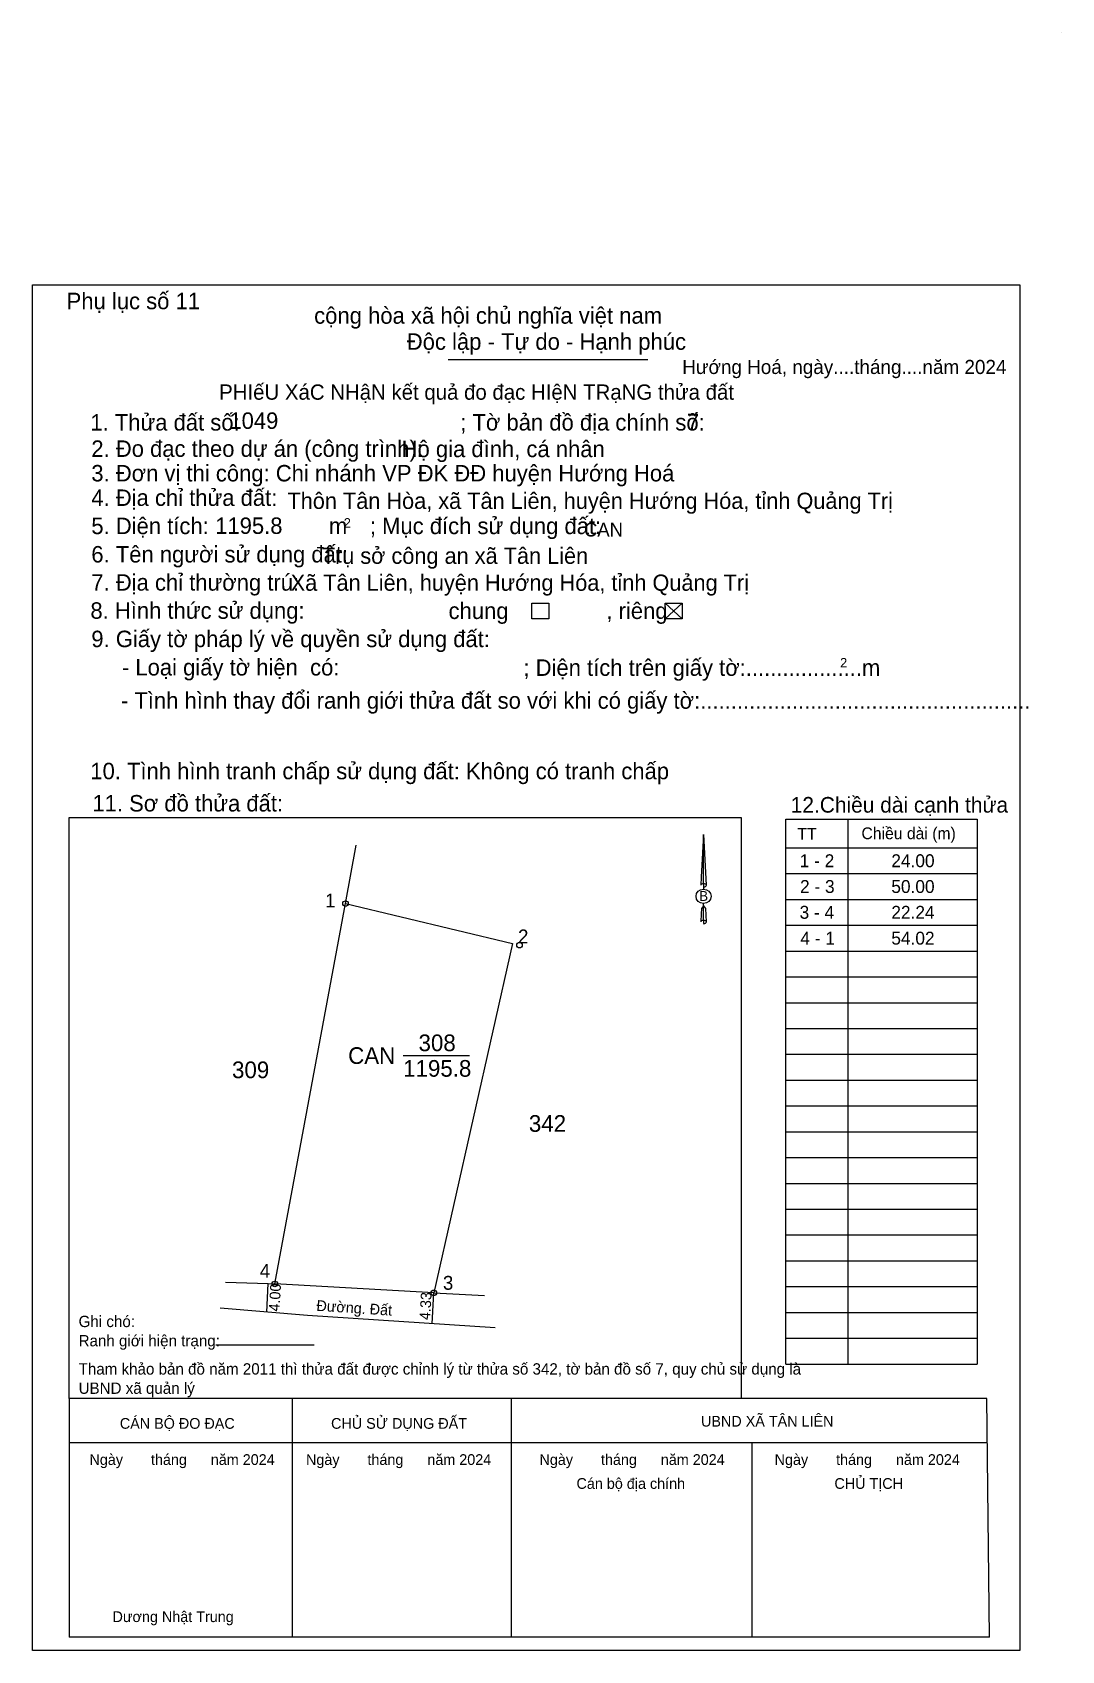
# Model space of a CAD drawing. Extents: x 548684 to 548828, y 1838345 to 1838571.
import ezdxf

# ---------------------------------------------------------------- set-up
doc = ezdxf.new("R2010")
doc.units = 0
for name, color, linetype in [('Level 1', 7, 'Continuous'), ('Level 10', 7, 'Continuous'), ('Level 11', 7, 'Continuous'), ('Level 13', 7, 'Continuous'), ('Level 23', 7, 'Continuous'), ('Level 27', 7, 'Continuous'), ('Level 3', 7, 'Continuous'), ('Level 36', 7, 'Continuous'), ('Level 40', 7, 'Continuous'), ('Level 52', 7, 'Continuous'), ('Level 53', 7, 'Continuous'), ('Level 6', 7, 'Continuous'), ('Level 9', 7, 'Continuous')]:
    doc.layers.add(name, color=color, linetype=linetype)

msp = doc.modelspace()

# ---------------------------------------------------------------- linework, layer by layer
at = {"layer": 'Level 1'}
for p, q in [((548827.8, 1838570.62), (548827.8, 1838570.62)), ((548797.93, 1838460.77), (548797.93, 1838384.66)), ((548789.28, 1838456.75), (548816.01, 1838456.75)), ((548789.28, 1838453.15), (548816.01, 1838453.15)), ((548789.28, 1838449.54), (548816.01, 1838449.54)), ((548789.28, 1838445.94), (548816.01, 1838445.94)), ((548789.28, 1838442.33), (548816.01, 1838442.33)), ((548789.28, 1838438.73), (548816.01, 1838438.73)), ((548789.28, 1838435.12), (548816.01, 1838435.12)), ((548789.28, 1838431.52), (548816.01, 1838431.52)), ((548789.28, 1838427.92), (548816.01, 1838427.92)), ((548789.28, 1838424.31), (548816.01, 1838424.31)), ((548789.28, 1838420.71), (548816.01, 1838420.71)), ((548789.28, 1838417.1), (548816.01, 1838417.1)), ((548789.28, 1838413.5), (548816.01, 1838413.5)), ((548789.28, 1838409.89), (548816.01, 1838409.89)), ((548789.28, 1838406.29), (548816.01, 1838406.29)), ((548789.28, 1838402.69), (548816.01, 1838402.69)), ((548789.28, 1838399.08), (548816.01, 1838399.08)), ((548789.28, 1838395.48), (548816.01, 1838395.48)), ((548789.28, 1838391.87), (548816.01, 1838391.87)), ((548789.28, 1838388.27), (548816.01, 1838388.27)), ((548789.28, 1838384.66), (548816.01, 1838384.66)), ((548817.38, 1838379.84), (548689.21, 1838379.84)), ((548689.21, 1838379.84), (548689.21, 1838346.53)), ((548776.62, 1838379.84), (548776.62, 1838379.84)), ((548817.75, 1838346.53), (548817.38, 1838379.84)), ((548817.38, 1838373.66), (548689.21, 1838373.66)), ((548817.75, 1838346.53), (548689.21, 1838346.53))]:
    msp.add_line(p, q, dxfattribs=at)
msp.add_lwpolyline([(548789.28, 1838384.66), (548789.28, 1838460.77), (548816.01, 1838460.77), (548816.01, 1838384.66)], dxfattribs=at)
at = {"layer": 'Level 10'}
for p, q in [((548772.44, 1838490.91), (548774.81, 1838488.7)), ((548774.81, 1838490.91), (548772.44, 1838488.7)), ((548717.92, 1838395.85), (548727.78, 1838448.96)), ((548727.78, 1838448.96), (548751.12, 1838443.39)), ((548751.12, 1838443.39), (548740.13, 1838394.61)), ((548716.78, 1838391.9), (548717, 1838395.9)), ((548717, 1838395.9), (548717.92, 1838395.85)), ((548740.13, 1838394.61), (548717.92, 1838395.85)), ((548739.89, 1838390.29), (548740.13, 1838394.61)), ((548722.46, 1838391.43), (548710.27, 1838392.44)), ((548748.67, 1838389.72), (548722.46, 1838391.43)), ((548720.38, 1838346.53), (548720.38, 1838379.84)), ((548750.95, 1838346.53), (548750.95, 1838379.84)), ((548784.59, 1838346.53), (548784.59, 1838373.66))]:
    msp.add_line(p, q, dxfattribs=at)
at = {"layer": 'Level 11'}
for centre in [(548727.78, 1838448.96), (548752.09, 1838443.16), (548717.92, 1838395.85), (548717.92, 1838395.85), (548740.13, 1838394.61)]:
    msp.add_circle(centre, 0.388, dxfattribs=at)
at = {"layer": 'Level 13'}
msp.add_line((548709.7, 1838387.33), (548723.42, 1838387.33), dxfattribs=at)
msp.add_lwpolyline([(548684.06, 1838535.36), (548821.95, 1838535.36), (548821.95, 1838344.64), (548684.06, 1838344.64)], close=True, dxfattribs=at)
at = {"layer": 'Level 23'}
msp.add_lwpolyline([(548711.03, 1838396.1), (548717, 1838395.9)], dxfattribs=at)
at = {"layer": 'Level 27'}
for p, q in [((548727.78, 1838448.96), (548729.29, 1838457.14)), ((548740.13, 1838394.61), (548747.19, 1838394.22))]:
    msp.add_line(p, q, dxfattribs=at)
at = {"layer": 'Level 3'}
msp.add_line((548827.81, 1838570.62), (548827.81, 1838570.62), dxfattribs=at)
at = {"layer": 'Level 40'}
for p, q in [((548777.8, 1838458.62), (548777.47, 1838452.64)), ((548777.8, 1838458.62), (548778.16, 1838451.53)), ((548777.8, 1838458.62), (548778.16, 1838451.53)), ((548777.8, 1838451.77), (548777.8, 1838458.62)), ((548777.8, 1838458.62), (548778.16, 1838451.53)), ((548777.47, 1838452.64), (548777.4, 1838451.53)), ((548777.8, 1838451.77), (548777.8, 1838451.51)), ((548777.8, 1838451.51), (548777.8, 1838451.3)), ((548777.8, 1838451.3), (548777.8, 1838451.03)), ((548777.8, 1838451.3), (548777.8, 1838451.03)), ((548777.8, 1838451.3), (548777.8, 1838451.03)), ((548778.16, 1838451.53), (548778.16, 1838451.53)), ((548777.49, 1838448.25), (548777.47, 1838447.53)), ((548777.8, 1838448.65), (548777.49, 1838448.25)), ((548777.8, 1838448.65), (548777.8, 1838448.97)), ((548777.8, 1838448.65), (548777.8, 1838448.97)), ((548777.8, 1838448.65), (548777.8, 1838448.97)), ((548777.8, 1838448.65), (548778.08, 1838448.25)), ((548777.8, 1838448.65), (548778.08, 1838448.25)), ((548777.8, 1838448.65), (548778.08, 1838448.25)), ((548777.8, 1838446.65), (548777.8, 1838448.65)), ((548778.08, 1838448.25), (548778.16, 1838446.41)), ((548778.08, 1838448.25), (548778.16, 1838446.41)), ((548778.08, 1838448.25), (548778.16, 1838446.41)), ((548777.47, 1838447.53), (548777.4, 1838446.41)), ((548777.8, 1838446.65), (548777.8, 1838446.37)), ((548777.8, 1838446.37), (548777.8, 1838446.17)), ((548778.16, 1838446.41), (548778.16, 1838446.41))]:
    msp.add_line(p, q, dxfattribs=at)
msp.add_ellipse((548777.8, 1838449.98), major_axis=(1.05, 0), ratio=0.952727, dxfattribs=at)
for centre, start_param, end_param in [((548777.8, 1838451.52), 1.570796, 3.074452), ((548777.8, 1838451.52), 0.067141, 1.570796), ((548777.8, 1838451.52), 4.712389, 6.283185), ((548777.8, 1838446.39), 2.491069, 3.074278), ((548777.8, 1838446.39), 1.570796, 2.491069), ((548777.8, 1838446.39), 0.067141, 1.570796), ((548777.8, 1838446.39), 4.712389, 6.283185)]:
    msp.add_ellipse(centre, major_axis=(0.387, 0), ratio=0.614131, start_param=start_param, end_param=end_param, dxfattribs=at)
at = {"layer": 'Level 53'}
for p, q in [((548684.05, 1838535.37), (548684.05, 1838535.37)), ((548742.13, 1838524.93), (548770.01, 1838524.93)), ((548689.21, 1838460.97), (548783.03, 1838460.97)), ((548689.21, 1838379.84), (548689.21, 1838460.97)), ((548783.03, 1838460.97), (548783.03, 1838379.84)), ((548783.03, 1838379.84), (548689.21, 1838379.84)), ((548783.03, 1838379.84), (548689.21, 1838379.84))]:
    msp.add_line(p, q, dxfattribs=at)
for points in [[(548753.81, 1838490.91), (548756.18, 1838490.91), (548756.18, 1838488.7), (548753.81, 1838488.7)], [(548772.44, 1838490.91), (548774.81, 1838490.91), (548774.81, 1838488.7), (548772.44, 1838488.7)]]:
    msp.add_lwpolyline(points, close=True, dxfattribs=at)
at = {"layer": 'Level 9'}
msp.add_line((548735.83, 1838427.73), (548745.11, 1838427.73), dxfattribs=at)

# ---------------------------------------------------------------- texts
at = {"layer": 'Level 1'}
for s, height, p in [('TT', 1.641, (548790.9, 1838457.89)), ('Chiều dài (m)', 1.6413, (548799.85, 1838457.95))]:
    msp.add_text(s, height=height, dxfattribs=at).set_placement(p)
at = {"layer": 'Level 10'}
for s, rotation, p in [('4.00', 86.8148, (548718.57, 1838391.96)), ('Đường. Đất', 356.2594, (548723.69, 1838392.1)), ('4.33', 86.8148, (548739.61, 1838390.77))]:
    msp.add_text(s, height=1.5, rotation=rotation, dxfattribs=at).set_placement(p)
for s, p in [('CÁN BỘ ĐO ĐẠC', (548696.27, 1838375.62)), ('CHỦ SỬ DỤNG ĐẤT', (548725.77, 1838375.62)), ('UBND XÃ TÂN LIÊN', (548777.44, 1838375.92)), ('Ngày       tháng      năm 2024', (548692.03, 1838370.57)), ('Ngày       tháng      năm 2024', (548722.27, 1838370.57)), ('Ngày       tháng      năm 2024', (548754.88, 1838370.57)), ('Ngày       tháng      năm 2024', (548787.72, 1838370.57)), ('Cán bộ địa chính', (548760.05, 1838367.23)), ('CHỦ TỊCH', (548796.07, 1838367.23)), ('Dương Nhật Trung', (548695.25, 1838348.63))]:
    msp.add_text(s, height=1.5, dxfattribs=at).set_placement(p)
at = {"layer": 'Level 13'}
for s, p in [('308', (548737.99, 1838428.35)), ('CAN', (548728.16, 1838426.57)), ('1195.8', (548735.84, 1838424.78))]:
    msp.add_text(s, height=2.329, dxfattribs=at).set_placement(p)
at = {"layer": 'Level 36'}
for s, p in [('309', (548711.94, 1838424.58)), ('342', (548753.4, 1838417.09))]:
    msp.add_text(s, height=2.329, dxfattribs=at).set_placement(p)
at = {"layer": 'Level 40'}
msp.add_text('B', height=1.38, dxfattribs=at).set_placement((548777.2, 1838449.33))
at = {"layer": 'Level 52'}
for s, p in [('1 - 2', (548791.22, 1838454.04)), ('24.00', (548804.02, 1838454.04)), ('2 - 3', (548791.27, 1838450.44)), ('50.00', (548804.02, 1838450.44)), ('3 - 4', (548791.21, 1838446.84)), ('22.24', (548804.02, 1838446.84)), ('4 - 1', (548791.32, 1838443.23)), ('54.02', (548804.02, 1838443.23))]:
    msp.add_text(s, height=1.805, dxfattribs=at).set_placement(p)
at = {"layer": 'Level 53'}
for s, height, p in [('Phụ lục số 11', 2.299, (548688.84, 1838531.96)), ('cộng hòa xã hội chủ nghĩa việt nam', 2.3015, (548723.41, 1838529.93)), ('Độc lập - Tự do - Hạnh phúc', 2.3015, (548736.34, 1838526.29)), ('Hướng Hoá, ngày....tháng....năm 2024', 1.9722, (548774.82, 1838522.91)), ('PHIếU XáC NHậN kết quả đo đạc HIệN TRạNG thửa đất', 2.1308, (548710.14, 1838519.32)), ('1. Thửa đất số:', 2.299, (548692.15, 1838515.01)), ('; Tờ bản đồ địa chính số:', 2.299, (548743.81, 1838515.02)), ('2. Đo đạc theo dự án (công trình):', 2.2983, (548692.29, 1838511.34)), ('Hộ gia đình, cá nhân', 2.2983, (548735.63, 1838511.3)), ('3. Đơn vị thi công: Chi nhánh VP ĐK ĐĐ huyện Hướng Hoá', 2.2983, (548692.29, 1838507.91)), ('4. Địa chỉ thửa đất:', 2.2983, (548692.29, 1838504.49)), ('5. Diện tích:', 2.2983, (548692.29, 1838500.55)), ('m', 2.3, (548725.47, 1838500.55)), ('2', 1.32, (548727.55, 1838501.46)), ('; Mục đích sử dụng đất:', 2.299, (548731.19, 1838500.55)), ('6. Tên người sử dụng đất:', 2.2983, (548692.29, 1838496.59)), ('7. Địa chỉ thường trú:', 2.2983, (548692.29, 1838492.66)), ('8. Hình thức sử dụng:', 2.2983, (548692.16, 1838488.73)), ('chung                , riêng', 2.299, (548742.18, 1838488.7)), ('9. Giấy tờ pháp lý về quyền sử dụng đất:', 2.2983, (548692.29, 1838484.77)), ('     - Loại giấy tờ hiện  có:', 2.299, (548692.29, 1838480.81)), ('     ; Diện tích trên giấy tờ:...................m', 2.2983, (548748.37, 1838480.76)), ('2', 1.32, (548796.87, 1838481.93)), ('     - Tình hình thay đổi ranh giới thửa đất so với khi có giấy tờ:......................................................', 2.29901, (548692.15, 1838476.17)), ('10. Tình hình tranh chấp sử dụng đất: Không có tranh chấp', 2.2983, (548692.15, 1838466.32)), ('11. Sơ đồ thửa đất:', 2.2983, (548692.44, 1838461.82)), ('12.Chiều dài cạnh thửa', 2.1834, (548789.97, 1838461.66)), ('Ghi chó:', 1.582, (548690.51, 1838389.82)), ('Ranh giới hiện trạng:', 1.5824, (548690.51, 1838387.13)), ('Tham khảo bản đồ năm 2011 thì thửa đất được chỉnh lý từ thửa số 342, tờ bản đồ số 7, quy chủ sử dụng là ', 1.58236, (548690.51, 1838383.19)), ('UBND xã quản lý', 1.5824, (548690.51, 1838380.5))]:
    msp.add_text(s, height=height, dxfattribs=at).set_placement(p)
at = {"layer": 'Level 6'}
for s, height, p in [('1049', 2.298, (548711.57, 1838515.25)), ('7', 2.3, (548775.47, 1838515.05)), ('Thôn Tân Hòa, xã Tân Liên, huyện Hướng Hóa, tỉnh Quảng Trị', 2.267, (548719.68, 1838504.07)), ('1195.8', 2.298, (548709.59, 1838500.58)), ('CAN', 1.927, (548761.1, 1838500.22)), ('Trụ sở công an xã Tân Liên', 2.267, (548724.47, 1838496.4)), ('Xã Tân Liên, huyện Hướng Hóa, tỉnh Quảng Trị', 2.267, (548720.13, 1838492.64))]:
    msp.add_text(s, height=height, dxfattribs=at).set_placement(p)
at = {"layer": 'Level 9'}
for s, p in [('1', (548724.94, 1838448.42)), ('2', (548751.89, 1838443.4)), ('4', (548715.82, 1838396.71)), ('3', (548741.4, 1838395.03))]:
    msp.add_text(s, height=1.94, dxfattribs=at).set_placement(p)

doc.saveas('drawing.dxf')
